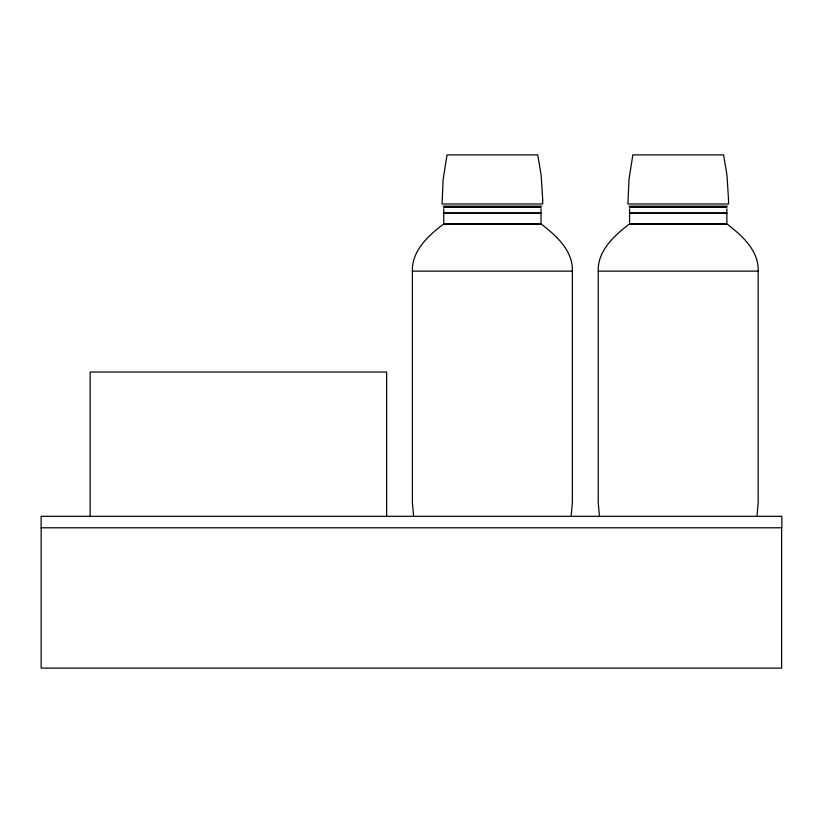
<?xml version="1.0" encoding="UTF-8"?>
<svg xmlns="http://www.w3.org/2000/svg" width="823" height="823" viewBox="0 0 823 823"><rect width="100%" height="100%" fill="white"/><g stroke="black" fill="none" stroke-linecap="round" stroke-linejoin="round"><path stroke-width="1.23" d="M413.527 515.239L412.405 502.637L412.405 271.127C411.706 250.583 428.598 235.532 443.422 224.144L541.339 224.144C556.173 235.532 573.065 250.583 572.355 271.127L572.355 502.637L571.244 515.239M599.35 515.239L598.239 502.637L598.239 271.127C597.529 250.583 614.421 235.532 629.245 224.144L727.172 224.144C741.996 235.532 758.888 250.583 758.189 271.127L758.189 502.637L757.067 515.239M443.175 206.172L541.585 206.172M629.009 206.172L727.409 206.172M443.731 207.386L541.03 207.386M629.554 207.386L726.863 207.386M412.405 271.127L572.355 271.127M598.239 271.127L758.189 271.127M41.15 527.79L781.85 527.79L781.85 516.319L41.15 516.319L41.15 668.111L781.624 668.111L781.624 527.79M726.863 208.764L726.863 213.003L629.554 213.003L629.554 208.764M541.03 208.764L541.03 213.003L443.731 213.003L443.731 208.764M386.635 516.823L386.635 372.027L90.149 372.027L90.149 516.823M542.707 199.866L542.696 203.991L442.064 203.991L443.155 179.301L447.023 154.889L537.738 154.889L541.153 175.196L542.707 199.866M728.54 199.866L728.53 203.991L627.898 203.991L628.988 179.301L632.856 154.889L723.571 154.889L726.976 175.196L728.54 199.866M541.03 213.291L443.731 213.291L443.731 223.969L541.03 223.969L541.03 213.291M726.863 213.291L629.554 213.291L629.554 223.969L726.863 223.969L726.863 213.291"/></g></svg>
